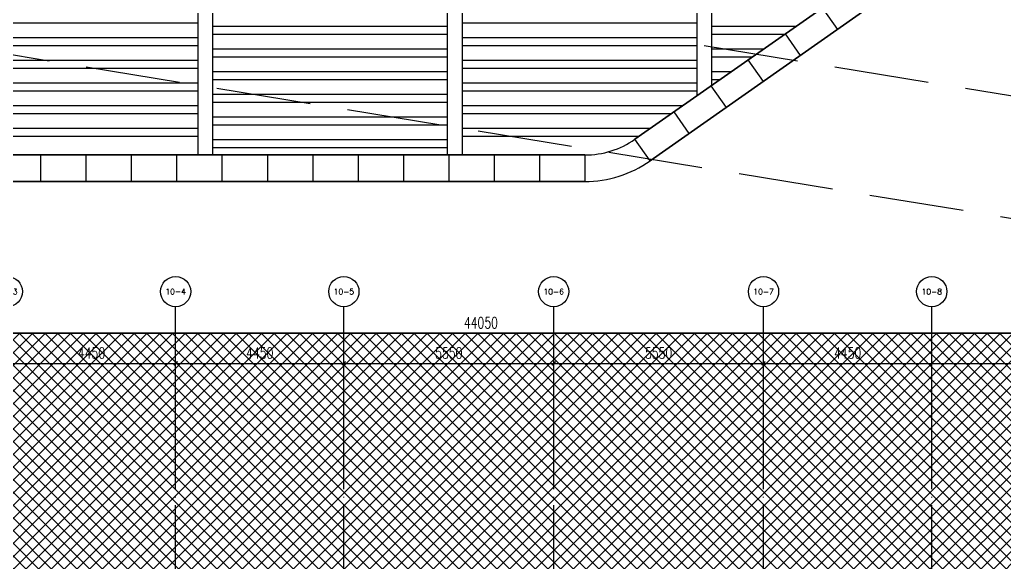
# Model space of a CAD drawing. Header units: millimetres. Extents: x 11476074 to 24729458, y -1239991 to 2813188.
# Drawn here: x 12513653 to 12539695, y 418385 to 432748 of the extents above; entities that cross this region are included whole.
import ezdxf
from ezdxf.enums import TextEntityAlignment as Align
from ezdxf.xclip import XClip

# ---------------------------------------------------------------- set-up
doc = ezdxf.new("R2010")
doc.units = ezdxf.units.MM
doc.header["$LTSCALE"] = 1000
doc.header["$XCLIPFRAME"] = 0
doc.linetypes.add('10# 轴网$0$DOTE', pattern=[2.4200000000000004, 2, -0.2, 0.02, -0.2])
doc.linetypes.add('DASH', pattern=[0.35, 0.25, -0.1])
for name, color, linetype in [('10# 轴网$0$AXIS', 3, 'Continuous'), ('10# 轴网$0$AXIS_TEXT', 7, 'Continuous'), ('10# 轴网$0$DOTE', 14, '10# 轴网$0$DOTE'), ('A-DETL-0001', 1, 'Continuous'), ('A-WALL-PATT', 8, 'Continuous'), ('AXIS', 3, 'Continuous'), ('AXIS_TEXT', 7, 'Continuous'), ('HZHZNEWPLOTLAYER#@$TT', 7, 'Continuous')]:
    doc.layers.add(name, color=color, linetype=linetype)
doc.layers.add('A-GENM-PROJ', color=2, linetype='Continuous', lineweight=25)
doc.styles.add('10# 轴网$0$_TCH_AXIS', font='COMPLEX', dxfattribs={"bigfont": 'GBCBIG'})
doc.styles.add('10# 轴网$0$_TCH_DIM_T3', font='SIMPLEX', dxfattribs={"width": 0.7058823529411765, "bigfont": 'GBCBIG'})
doc.styles.add('COMPLEX', font='COMPLEX')
doc.dimstyles.new('10# 轴网$0$_TCH_ARCH&&100', dxfattribs={"dimtxt": 297.5, "dimasz": 100, "dimexe": 250, "dimexo": 300, "dimgap": 126.25, "dimtad": 1, "dimdec": 0, "dimzin": 0, "dimdsep": 46, "dimtxsty": '10# 轴网$0$_TCH_DIM_T3', "dimblk": 'asdfafg10# 轴网$0$_ArchTick', "dimcen": 0.09, "dimclrt": 7, "dimazin": 2, "dimtfac": 1, "dimtdec": 0, "dimtix": 1, "dimtmove": 2, "dimatfit": 3, "dimfxl": 0, "dimtolj": 1, "dimtzin": 0, "dimarcsym": 0})

# ---------------------------------------------------------------- blocks, each defined once
blk = doc.blocks.new('PODIUM CT RF - PODIUM CT RF-4403518-800_L6 N')
at = {"layer": 'A-GENM-PROJ'}
for p, q in [((-42199.99999999267, 98057.35146307143), (-42199.9999999927, 73900.00000425524)), ((-41799.99999999269, 73900.00000425524), (-41799.99999999267, 97486.82660471705)), ((-48399.99999999269, 73900.00000425529), (-48399.99999999265, 96844.826519685)), ((-48799.99999999267, 96564.33364328818), (-48799.9999999927, 73900.00000425529)), ((-35599.99999999267, 88643.69130022412), (-35599.99999999269, 75465.04250486298)), ((-35199.99999999269, 75745.48602569659), (-35199.99999999267, 88073.16644186976)), ((-37237.82622816641, 74316.74812000629), (-31288.59219174567, 78487.80846859879)), ((-30886.74213487101, 77914.64485165352), (-36835.97617129176, 73743.58450306102)), ((-55000.00000022168, 77400.00000425539), (-48799.9999999927, 77400.00000425539)), ((-41799.99999999269, 77400.00000425539), (-35599.99999976373, 77400.00000425539)), ((-42199.99999976372, 77300.00000425539), (-48399.99999999269, 77300.00000425539)), ((-48399.99999999269, 77100.0000042554), (-42199.99999976372, 77100.0000042554)), ((-32982.77783142479, 77300.00000425537), (-35199.9999999927, 77300.00000425536)), ((-35199.9999999927, 77100.00000425536), (-33268.04026060198, 77100.00000425536)), ((-48799.9999999927, 77000.00000425537), (-55000.00000022168, 77000.00000425537)), ((-35599.99999976373, 77000.00000425537), (-41799.99999999269, 77000.00000425537)), ((-55000.00000022168, 76800.00000425537), (-48799.9999999927, 76800.00000425537)), ((-42199.99999976372, 76700.00000425539), (-48399.99999999269, 76700.00000425539)), ((-41799.99999999269, 76800.00000425537), (-35599.99999976373, 76800.00000425537)), ((-33838.56511895637, 76700.00000425534), (-35199.9999999927, 76700.00000425536)), ((-48799.9999999927, 76400.00000425537), (-55000.00000022168, 76400.00000425537)), ((-48399.99999999269, 76500.00000425539), (-42199.99999976372, 76500.00000425539)), ((-35599.99999976373, 76400.00000425537), (-41799.99999999269, 76400.00000425537)), ((-35199.9999999927, 76500.00000425536), (-34123.82754813355, 76500.00000425536)), ((-55000.00000022168, 76200.00000425537), (-48799.9999999927, 76200.00000425537)), ((-42199.99999976372, 76100.00000425539), (-48399.99999999269, 76100.00000425539)), ((-41799.99999999269, 76200.00000425537), (-35599.99999976373, 76200.00000425537)), ((-34694.35240648793, 76100.00000425536), (-35199.9999999927, 76100.00000425536)), ((-48799.9999999927, 75800.00000425537), (-55000.00000022168, 75800.00000425537)), ((-48399.99999999269, 75900.00000425539), (-42199.99999976372, 75900.00000425539)), ((-35599.99999976373, 75800.00000425537), (-41799.99999999269, 75800.00000425537)), ((-35199.9999999927, 75900.00000425536), (-34979.61483566512, 75900.00000425536)), ((-55000.00000022168, 75600.00000425537), (-48799.9999999927, 75600.00000425537)), ((-41799.99999999269, 75600.00000425537), (-35599.99999976373, 75600.00000425537)), ((-35599.99999999269, 75465.04250486298), (-35199.99999999269, 75745.48602569659)), ((-42199.99999976372, 75500.00000425539), (-48399.99999999269, 75500.00000425539)), ((-48399.99999999269, 75300.00000425539), (-42199.99999976372, 75300.00000425539)), ((-48799.9999999927, 75200.00000425537), (-55000.00000022168, 75200.00000425537)), ((-35978.03333778529, 75200.00000425537), (-41799.99999999269, 75200.00000425537)), ((-55000.00000022168, 75000.00000425537), (-48799.9999999927, 75000.00000425537)), ((-42199.9999999927, 74900.00000425539), (-48399.99999999269, 74900.00000425539)), ((-41799.99999999269, 75000.00000425537), (-36263.29576696248, 75000.00000425537)), ((-48799.9999999927, 74600.00000425537), (-55000.00000022168, 74600.00000425537)), ((-48399.99999999269, 74700.00000425539), (-42199.9999999927, 74700.00000425539)), ((-36833.82062531685, 74600.00000425537), (-41799.99999999269, 74600.00000425537)), ((-55000.00000022168, 74400.00000425537), (-48799.9999999927, 74400.00000425537)), ((-42199.99999999269, 74300.00000425539), (-48399.99999999269, 74300.00000425539)), ((-41799.99999999269, 74400.00000425537), (-37119.08305449403, 74400.00000425537)), ((-48399.99999999269, 74100.00000425539), (-42199.99999999269, 74100.00000425539)), ((-57899.99999967204, 73900.00000425536), (-38558.1907007547, 73900.00000425521)), ((-48799.9999999927, 73900.00000425529), (-48399.99999999269, 73900.00000425529)), ((-42199.9999999927, 73900.00000425524), (-41799.99999999269, 73900.00000425524)), ((-38558.1907007547, 73200.00000425524), (-57899.99999967206, 73200.00000425539))]:
    blk.add_line(p, q, dxfattribs=at)
for radius, start, end in [(2300.000000000087, 269.9999999999989, 305.0346353608191), (3000.000000000073, 269.9999999999992, 305.0346353608195)]:
    blk.add_arc((-38558.19070075466, 76200.00000425523), radius, start, end, dxfattribs=at)
blk = doc.blocks.new('A$C356C0CDE')
at = {"layer": 'A-DETL-0001'}
for p, q in [((31428.56010756642, 29921.40558753803), (12086.75080864877, 29921.40558753809)), ((12086.75080864877, 29221.40558753867), (12086.75080864877, 29921.40558753838)), ((13286.75080864877, 29221.40558753867), (13286.75080864877, 29921.40558753838)), ((14486.75080864877, 29221.40558753867), (14486.75080864877, 29921.40558753838)), ((15686.75080864877, 29221.40558753867), (15686.75080864877, 29921.40558753838)), ((16886.75080864877, 29221.40558753861), (16886.75080864877, 29921.40558753832)), ((18086.75080864877, 29221.40558753861), (18086.75080864877, 29921.40558753832)), ((19286.75080864877, 29221.40558753861), (19286.75080864877, 29921.40558753832)), ((20486.75080864877, 29221.40558753861), (20486.75080864877, 29921.40558753832)), ((21686.75080864877, 29221.40558753861), (21686.75080864877, 29921.40558753832)), ((22886.75080864877, 29221.40558753855), (22886.75080864877, 29921.40558753832)), ((24086.75080864877, 29221.40558753855), (24086.75080864877, 29921.40558753826)), ((25286.75080864877, 29221.40558753855), (25286.75080864877, 29921.40558753826)), ((26486.75080864877, 29221.40558753855), (26486.75080864877, 29921.40558753826)), ((10364.53627918474, 29377.82108873239), (4415.302242765203, 25206.76074013987)), ((10363.57255347259, 29377.14513009752), (10765.3751967065, 28803.94827395765)), ((12086.75080864877, 29221.40558753809), (31428.56010756642, 29221.40558753803)), ((4817.152299638838, 24633.59712319454), (10766.38633606024, 28804.65747178713)), ((9328.621353846043, 28650.92585013848), (9730.423997081816, 28077.72899399861)), ((8345.998171892017, 27962.12131887733), (8747.80081512779, 27388.92446273746)), ((7363.374989937991, 27273.31678761623), (7765.177633171901, 26700.11993147637)), ((6380.751807982102, 26584.51225635508), (6782.554451217875, 26011.31540021527)), ((5398.128626028076, 25895.70772509399), (5799.931269263849, 25322.51086895412))]:
    blk.add_line(p, q, dxfattribs=at)
for radius in [3000.000000000018, 2300.000000000079]:
    blk.add_arc((12086.75080864877, 26921.40558753867), radius, 90, 125.0346353568939, dxfattribs=at)
at = {"layer": 'A-GENM-PROJ', "rotation": 180}
blk.add_blockref('PODIUM CT RF - PODIUM CT RF-4403518-800_L6 N', (-26471.43989210762, 103121.4055917936), dxfattribs=at)
blk = doc.blocks.new('00')
at = {"layer": 'A-WALL-PATT'}
h = blk.add_hatch(dxfattribs=at)
h.set_pattern_fill('ANSI37', color=252, scale=150)
h.set_pattern_definition([(45, (0, 250000), (-168.3798022700466, 168.3798022700466), []), (135, (0, 250000), (-168.3798022700466, -168.3798022700466), [])])
h.paths.add_polyline_path([(12552003.67074241, 424450.7993927336), (12504241.55695705, 424450.8340088335), (12504241.55815616, 385558.8876582503), (12552003.67194152, 385558.8530421504)])
at = {"color": 2, "linetype": 'DASH', "ltscale": 10}
for p, q in [((12511960.77966123, 432066.9560360202), (12564796.81071018, 423413.2142507166)), ((12531760.7795304, 432066.9560360203), (12584596.81057935, 423413.2142507166))]:
    blk.add_line(p, q, dxfattribs=at)
at = {"layer": 'A-WALL-PATT', "color": 252, "elevation": -0.0009923315647085483}
blk.add_lwpolyline([(12552003.67074241, 424450.7993927336), (12504241.55695705, 424450.8340088335), (12504241.55815616, 385558.8876582503), (12552003.67194152, 385558.8530421504)], close=True, dxfattribs=at)
at = {"rotation": 180}
blk.add_blockref('A$C356C0CDE', (12540689.34462076, 458388.2549354467), dxfattribs=at)
blk = doc.blocks.new('_AXISO')
blk.add_circle((0, 0), 0.5)
at = {"layer": 'AXIS_TEXT', "style": 'COMPLEX', "width": 1.041666666666667}
blk.add_attdef('A', text='', height=0.56, dxfattribs=at).set_placement((-0.25, -0.28), (0.25, -0.28), align=Align.FIT)
blk = doc.blocks.new('asdfafg10# 轴网$0$_ArchTick')
at = {"color": 0, "linetype": 'ByBlock', "const_width": 0.4}
blk.add_lwpolyline([(-0.5, -0.5), (0.5, 0.5)], dxfattribs=at)
blk = doc.blocks.new('*D6996')
at = {"layer": '10# 轴网$0$AXIS', "color": 0, "lineweight": -2, "transparency": 16777216}
for p, q in [((640786.5466155987, -585264.272254467), (640786.5466155987, -582014.272254467)), ((684836.5466155987, -585264.272254467), (684836.5466155987, -582014.272254467)), ((640786.5466155987, -582264.272254467), (684836.5466155987, -582264.272254467))]:
    blk.add_line(p, q, dxfattribs=at)
at = {"layer": 'Defpoints', "color": 0, "transparency": 16777216}
for p in [(684836.5466155987, -582264.272254467), (640786.5466155987, -585564.272254467), (684836.5466155987, -585564.272254467)]:
    blk.add_point(p, dxfattribs=at)
at = {"layer": '10# 轴网$0$AXIS', "color": 0, "lineweight": -2, "transparency": 16777216, "xscale": 100, "yscale": 100, "zscale": 100, "rotation": 180}
blk.add_blockref('asdfafg10# 轴网$0$_ArchTick', (640786.5466155987, -582264.272254467), dxfattribs=at)
at = {"layer": '10# 轴网$0$AXIS', "color": 0, "lineweight": -2, "transparency": 16777216, "xscale": 100, "yscale": 100, "zscale": 100}
blk.add_blockref('asdfafg10# 轴网$0$_ArchTick', (684836.5466155987, -582264.272254467), dxfattribs=at)
at = {"layer": '10# 轴网$0$AXIS', "color": 7, "transparency": 16777216, "insert": (662811.5466155987, -581989.272254467), "char_height": 297.5, "attachment_point": 5, "style": '10# 轴网$0$_TCH_DIM_T3'}
blk.add_mtext('\\A1;44050', dxfattribs=at)
blk = doc.blocks.new('*D6999')
at = {"layer": '10# 轴网$0$AXIS', "color": 0, "lineweight": -2, "transparency": 16777216}
for p, q in [((650286.5466155987, -585264.272254467), (650286.5466155987, -582814.272254467)), ((654736.5466155987, -585264.272254467), (654736.5466155987, -582814.272254467)), ((650286.5466155987, -583064.272254467), (654736.5466155987, -583064.272254467))]:
    blk.add_line(p, q, dxfattribs=at)
at = {"layer": 'Defpoints', "color": 0, "transparency": 16777216}
for p in [(654736.5466155987, -583064.272254467), (650286.5466155987, -585564.272254467), (654736.5466155987, -585564.272254467)]:
    blk.add_point(p, dxfattribs=at)
at = {"layer": '10# 轴网$0$AXIS', "color": 0, "lineweight": -2, "transparency": 16777216, "xscale": 100, "yscale": 100, "zscale": 100, "rotation": 180}
blk.add_blockref('asdfafg10# 轴网$0$_ArchTick', (650286.5466155987, -583064.272254467), dxfattribs=at)
at = {"layer": '10# 轴网$0$AXIS', "color": 0, "lineweight": -2, "transparency": 16777216, "xscale": 100, "yscale": 100, "zscale": 100}
blk.add_blockref('asdfafg10# 轴网$0$_ArchTick', (654736.5466155987, -583064.272254467), dxfattribs=at)
at = {"layer": '10# 轴网$0$AXIS', "color": 7, "transparency": 16777216, "insert": (652511.5466155987, -582789.272254467), "char_height": 297.5, "attachment_point": 5, "style": '10# 轴网$0$_TCH_DIM_T3'}
blk.add_mtext('\\A1;4450', dxfattribs=at)
blk = doc.blocks.new('*D7000')
at = {"layer": '10# 轴网$0$AXIS', "color": 0, "lineweight": -2, "transparency": 16777216}
for p, q in [((654736.5466155987, -585264.272254467), (654736.5466155987, -582814.272254467)), ((659186.5466155987, -585264.272254467), (659186.5466155987, -582814.272254467)), ((654736.5466155987, -583064.272254467), (659186.5466155987, -583064.272254467))]:
    blk.add_line(p, q, dxfattribs=at)
at = {"layer": 'Defpoints', "color": 0, "transparency": 16777216}
for p in [(659186.5466155987, -583064.272254467), (654736.5466155987, -585564.272254467), (659186.5466155987, -585564.272254467)]:
    blk.add_point(p, dxfattribs=at)
at = {"layer": '10# 轴网$0$AXIS', "color": 0, "lineweight": -2, "transparency": 16777216, "xscale": 100, "yscale": 100, "zscale": 100, "rotation": 180}
blk.add_blockref('asdfafg10# 轴网$0$_ArchTick', (654736.5466155987, -583064.272254467), dxfattribs=at)
at = {"layer": '10# 轴网$0$AXIS', "color": 0, "lineweight": -2, "transparency": 16777216, "xscale": 100, "yscale": 100, "zscale": 100}
blk.add_blockref('asdfafg10# 轴网$0$_ArchTick', (659186.5466155987, -583064.272254467), dxfattribs=at)
at = {"layer": '10# 轴网$0$AXIS', "color": 7, "transparency": 16777216, "insert": (656961.5466155987, -582789.272254467), "char_height": 297.5, "attachment_point": 5, "style": '10# 轴网$0$_TCH_DIM_T3'}
blk.add_mtext('\\A1;4450', dxfattribs=at)
blk = doc.blocks.new('*D7001')
at = {"layer": '10# 轴网$0$AXIS', "color": 0, "lineweight": -2, "transparency": 16777216}
for p, q in [((659186.5466155987, -585264.272254467), (659186.5466155987, -582814.272254467)), ((664736.5466155987, -585264.272254467), (664736.5466155987, -582814.272254467)), ((659186.5466155987, -583064.272254467), (664736.5466155987, -583064.272254467))]:
    blk.add_line(p, q, dxfattribs=at)
at = {"layer": 'Defpoints', "color": 0, "transparency": 16777216}
for p in [(664736.5466155987, -583064.272254467), (659186.5466155987, -585564.272254467), (664736.5466155987, -585564.272254467)]:
    blk.add_point(p, dxfattribs=at)
at = {"layer": '10# 轴网$0$AXIS', "color": 0, "lineweight": -2, "transparency": 16777216, "xscale": 100, "yscale": 100, "zscale": 100, "rotation": 180}
blk.add_blockref('asdfafg10# 轴网$0$_ArchTick', (659186.5466155987, -583064.272254467), dxfattribs=at)
at = {"layer": '10# 轴网$0$AXIS', "color": 0, "lineweight": -2, "transparency": 16777216, "xscale": 100, "yscale": 100, "zscale": 100}
blk.add_blockref('asdfafg10# 轴网$0$_ArchTick', (664736.5466155987, -583064.272254467), dxfattribs=at)
at = {"layer": '10# 轴网$0$AXIS', "color": 7, "transparency": 16777216, "insert": (661961.5466155987, -582789.272254467), "char_height": 297.5, "attachment_point": 5, "style": '10# 轴网$0$_TCH_DIM_T3'}
blk.add_mtext('\\A1;5550', dxfattribs=at)
blk = doc.blocks.new('*D7002')
at = {"layer": '10# 轴网$0$AXIS', "color": 0, "lineweight": -2, "transparency": 16777216}
for p, q in [((664736.5466155987, -585264.272254467), (664736.5466155987, -582814.272254467)), ((670286.5466155987, -585264.272254467), (670286.5466155987, -582814.272254467)), ((664736.5466155987, -583064.272254467), (670286.5466155987, -583064.272254467))]:
    blk.add_line(p, q, dxfattribs=at)
at = {"layer": 'Defpoints', "color": 0, "transparency": 16777216}
for p in [(670286.5466155987, -583064.272254467), (664736.5466155987, -585564.272254467), (670286.5466155987, -585564.272254467)]:
    blk.add_point(p, dxfattribs=at)
at = {"layer": '10# 轴网$0$AXIS', "color": 0, "lineweight": -2, "transparency": 16777216, "xscale": 100, "yscale": 100, "zscale": 100, "rotation": 180}
blk.add_blockref('asdfafg10# 轴网$0$_ArchTick', (664736.5466155987, -583064.272254467), dxfattribs=at)
at = {"layer": '10# 轴网$0$AXIS', "color": 0, "lineweight": -2, "transparency": 16777216, "xscale": 100, "yscale": 100, "zscale": 100}
blk.add_blockref('asdfafg10# 轴网$0$_ArchTick', (670286.5466155987, -583064.272254467), dxfattribs=at)
at = {"layer": '10# 轴网$0$AXIS', "color": 7, "transparency": 16777216, "insert": (667511.5466155987, -582789.272254467), "char_height": 297.5, "attachment_point": 5, "style": '10# 轴网$0$_TCH_DIM_T3'}
blk.add_mtext('\\A1;5550', dxfattribs=at)
blk = doc.blocks.new('*D7003')
at = {"layer": '10# 轴网$0$AXIS', "color": 0, "lineweight": -2, "transparency": 16777216}
for p, q in [((670286.5466155987, -585264.272254467), (670286.5466155987, -582814.272254467)), ((674736.5466155987, -585264.272254467), (674736.5466155987, -582814.272254467)), ((670286.5466155987, -583064.272254467), (674736.5466155987, -583064.272254467))]:
    blk.add_line(p, q, dxfattribs=at)
at = {"layer": 'Defpoints', "color": 0, "transparency": 16777216}
for p in [(674736.5466155987, -583064.272254467), (670286.5466155987, -585564.272254467), (674736.5466155987, -585564.272254467)]:
    blk.add_point(p, dxfattribs=at)
at = {"layer": '10# 轴网$0$AXIS', "color": 0, "lineweight": -2, "transparency": 16777216, "xscale": 100, "yscale": 100, "zscale": 100, "rotation": 180}
blk.add_blockref('asdfafg10# 轴网$0$_ArchTick', (670286.5466155987, -583064.272254467), dxfattribs=at)
at = {"layer": '10# 轴网$0$AXIS', "color": 0, "lineweight": -2, "transparency": 16777216, "xscale": 100, "yscale": 100, "zscale": 100}
blk.add_blockref('asdfafg10# 轴网$0$_ArchTick', (674736.5466155987, -583064.272254467), dxfattribs=at)
at = {"layer": '10# 轴网$0$AXIS', "color": 7, "transparency": 16777216, "insert": (672511.5466155987, -582789.272254467), "char_height": 297.5, "attachment_point": 5, "style": '10# 轴网$0$_TCH_DIM_T3'}
blk.add_mtext('\\A1;4450', dxfattribs=at)
blk = doc.blocks.new('*D7004')
at = {"layer": '10# 轴网$0$AXIS', "color": 0, "lineweight": -2, "transparency": 16777216}
for p, q in [((674736.5466155987, -585264.272254467), (674736.5466155987, -582814.272254467)), ((680286.5466155987, -585264.272254467), (680286.5466155987, -582814.272254467)), ((674736.5466155987, -583064.272254467), (680286.5466155987, -583064.272254467))]:
    blk.add_line(p, q, dxfattribs=at)
at = {"layer": 'Defpoints', "color": 0, "transparency": 16777216}
for p in [(680286.5466155987, -583064.272254467), (674736.5466155987, -585564.272254467), (680286.5466155987, -585564.272254467)]:
    blk.add_point(p, dxfattribs=at)
at = {"layer": '10# 轴网$0$AXIS', "color": 0, "lineweight": -2, "transparency": 16777216, "xscale": 100, "yscale": 100, "zscale": 100, "rotation": 180}
blk.add_blockref('asdfafg10# 轴网$0$_ArchTick', (674736.5466155987, -583064.272254467), dxfattribs=at)
at = {"layer": '10# 轴网$0$AXIS', "color": 0, "lineweight": -2, "transparency": 16777216, "xscale": 100, "yscale": 100, "zscale": 100}
blk.add_blockref('asdfafg10# 轴网$0$_ArchTick', (680286.5466155987, -583064.272254467), dxfattribs=at)
at = {"layer": '10# 轴网$0$AXIS', "color": 7, "transparency": 16777216, "insert": (677511.5466155987, -582789.272254467), "char_height": 297.5, "attachment_point": 5, "style": '10# 轴网$0$_TCH_DIM_T3'}
blk.add_mtext('\\A1;5550', dxfattribs=at)
blk = doc.blocks.new('asdfafg10# 轴网$0$-78978912311A1SD1AS1')
at = {"layer": '10# 轴网$0$AXIS'}
for p, q in [((654736.5466155987, -585564.2722544671), (654736.5466155987, -581564.2722544671)), ((659186.5466155987, -585564.2722544671), (659186.5466155987, -581564.2722544671)), ((664736.5466155987, -585564.2722544671), (664736.5466155987, -581564.2722544671)), ((670286.5466155987, -585564.2722544671), (670286.5466155987, -581564.2722544671)), ((674736.5466155987, -585564.2722544671), (674736.5466155987, -581564.2722544671))]:
    blk.add_line(p, q, dxfattribs=at)
at = {"layer": '10# 轴网$0$DOTE'}
for p, q in [((654736.5466156006, -617856.2186050416), (654736.5466155987, -585564.272254467)), ((659186.5466155987, -617856.2186050416), (659186.5466155987, -585564.2722544671)), ((664736.5466156006, -617856.2186050416), (664736.5466155987, -585564.272254467)), ((670286.5466155987, -617856.2186050416), (670286.5466156006, -585564.272254467)), ((674736.5466156006, -617856.2186050416), (674736.5466156006, -585564.272254467))]:
    blk.add_line(p, q, dxfattribs=at)
at = {"layer": '10# 轴网$0$AXIS'}
ref = blk.add_blockref('_AXISO', (650286.5466155987, -581164.2722544671), dxfattribs=dict(at, xscale=800, yscale=800, zscale=800))
ref.add_attrib('A', '10-3', dxfattribs={"layer": '10# 轴网$0$AXIS_TEXT', "height": 150.9927582911837, "style": '10# 轴网$0$_TCH_AXIS'}).set_placement((650016.9166900788, -581239.7686336127), (650556.1765411186, -581239.7686336127), align=Align.FIT)
ref = blk.add_blockref('_AXISO', (654736.5466155987, -581164.2722544671), dxfattribs=dict(at, xscale=800, yscale=800, zscale=800))
ref.add_attrib('A', '10-4', dxfattribs={"layer": '10# 轴网$0$AXIS_TEXT', "height": 147.3457472435809, "style": '10# 轴网$0$_TCH_AXIS'}).set_placement((654466.4127456521, -581237.9451280889), (655006.6804855453, -581237.9451280889), align=Align.FIT)
ref = blk.add_blockref('_AXISO', (659186.5466155987, -581164.2722544671), dxfattribs=dict(at, xscale=800, yscale=800, zscale=800))
ref.add_attrib('A', '10-5', dxfattribs={"layer": '10# 轴网$0$AXIS_TEXT', "height": 150.9927582911837, "style": '10# 轴网$0$_TCH_AXIS'}).set_placement((658916.9166900788, -581239.7686336127), (659456.1765411186, -581239.7686336127), align=Align.FIT)
ref = blk.add_blockref('_AXISO', (664736.5466155987, -581164.2722544671), dxfattribs=dict(at, xscale=800, yscale=800, zscale=800))
ref.add_attrib('A', '10-6', dxfattribs={"layer": '10# 轴网$0$AXIS_TEXT', "height": 150.9927582911837, "style": '10# 轴网$0$_TCH_AXIS'}).set_placement((664466.9166900788, -581239.7686336127), (665006.1765411186, -581239.7686336127), align=Align.FIT)
ref = blk.add_blockref('_AXISO', (670286.5466155987, -581164.2722544671), dxfattribs=dict(at, xscale=800, yscale=800, zscale=800))
ref.add_attrib('A', '10-7', dxfattribs={"layer": '10# 轴网$0$AXIS_TEXT', "height": 150.9927582911837, "style": '10# 轴网$0$_TCH_AXIS'}).set_placement((670016.9166900788, -581239.7686336127), (670556.1765411186, -581239.7686336127), align=Align.FIT)
ref = blk.add_blockref('_AXISO', (674736.5466155987, -581164.2722544671), dxfattribs=dict(at, xscale=800, yscale=800, zscale=800))
ref.add_attrib('A', '10-8', dxfattribs={"layer": '10# 轴网$0$AXIS_TEXT', "height": 150.9927582911837, "style": '10# 轴网$0$_TCH_AXIS'}).set_placement((674466.9166900788, -581239.7686336127), (675006.1765411186, -581239.7686336127), align=Align.FIT)
for p1, p2, distance, picture, middle in [((640786.5466155987, -585564.272254467), (684836.5466155987, -585564.272254467), 3300, '*D6996', (662811.5466155987, -581989.272254467)), ((650286.5466155987, -585564.272254467), (654736.5466155987, -585564.272254467), 2500, '*D6999', (652511.5466155987, -582789.272254467)), ((654736.5466155987, -585564.272254467), (659186.5466155987, -585564.272254467), 2500, '*D7000', (656961.5466155987, -582789.272254467)), ((659186.5466155987, -585564.272254467), (664736.5466155987, -585564.272254467), 2500, '*D7001', (661961.5466155987, -582789.272254467)), ((664736.5466155987, -585564.272254467), (670286.5466155987, -585564.272254467), 2500, '*D7002', (667511.5466155987, -582789.272254467)), ((670286.5466155987, -585564.272254467), (674736.5466155987, -585564.272254467), 2500, '*D7003', (672511.5466155987, -582789.272254467)), ((674736.5466155987, -585564.272254467), (680286.5466155987, -585564.272254467), 2500, '*D7004', (677511.5466155987, -582789.272254467))]:
    dim = blk.add_aligned_dim(p1=p1, p2=p2, distance=distance, dimstyle='10# 轴网$0$_TCH_ARCH&&100', dxfattribs=at)
    dim.commit()
    dim.dimension.update_dxf_attribs({"geometry": picture, "text_midpoint": middle})
blk = doc.blocks.new('asdfafg10# 轴网')
at = {"rotation": 9.958750734282177}
blk.add_blockref('asdfafg10# 轴网$0$-78978912311A1SD1AS1', (-661822.2178783435, 342364.3500962262), dxfattribs=at)
blk = doc.blocks.new('A$C5E18228F')
at = {"layer": 'AXIS', "rotation": 350.041212667798}
blk.add_blockref('asdfafg10# 轴网', (-37619.97041818313, 170991.6048836658, 0.001966983835232657), dxfattribs=at)

msp = doc.modelspace()

# ---------------------------------------------------------------- block references
msp.add_blockref('00', (0, 0))
at = {"layer": 'HZHZNEWPLOTLAYER#@$TT'}
ref = msp.add_blockref('A$C5E18228F', (12493302.326586, 384062.7888867286, -0.002671510746569877), dxfattribs=at)
XClip(ref).set_block_clipping_path([(10939.229282489046, -45170.758589085075), (144289.22928049974, 76479.24141091545)])

doc.saveas('drawing.dxf')
